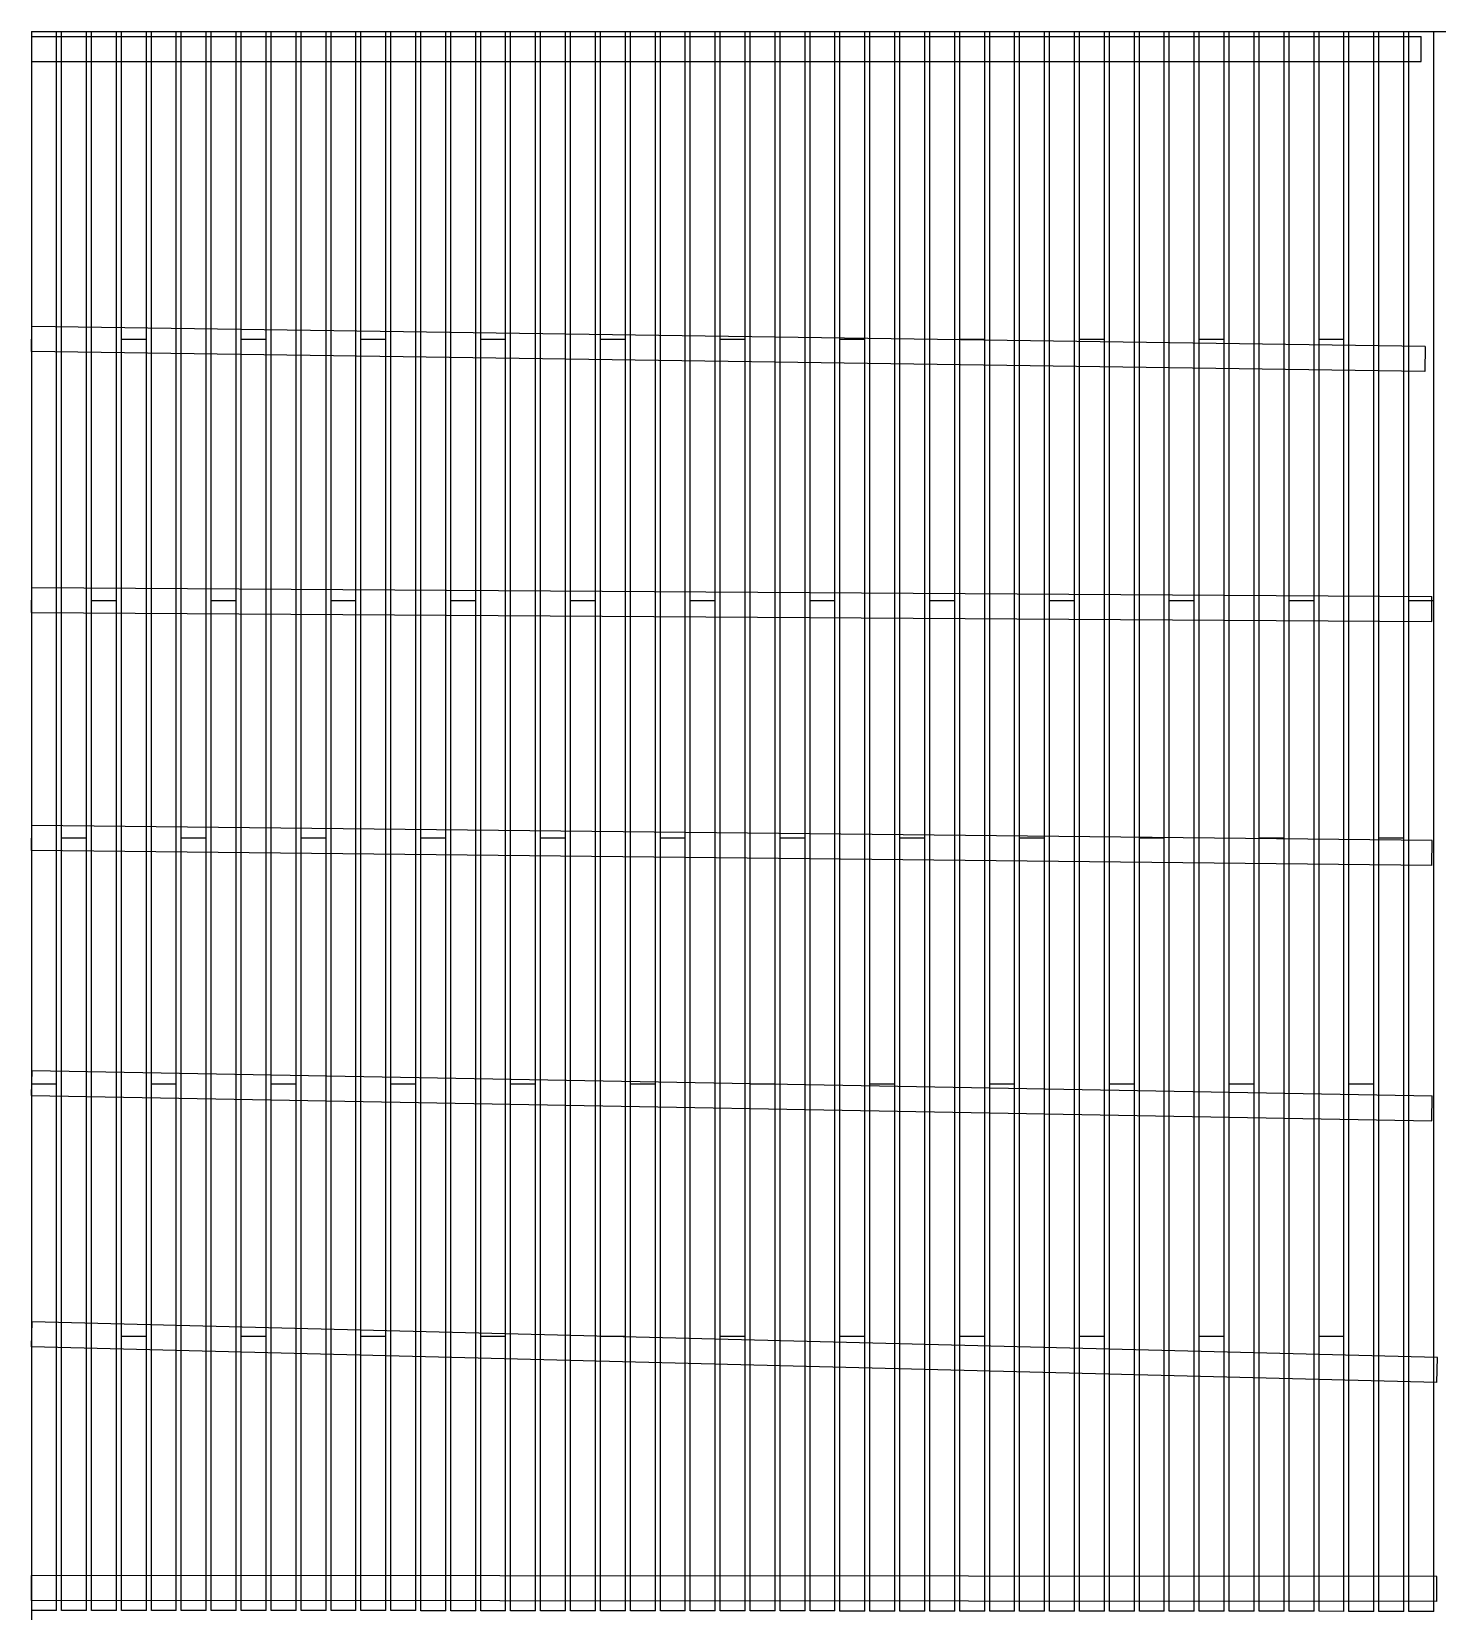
# Model space of a CAD drawing. Header units: millimetres. Extents: x 0 to 2817, y -3166 to 0.
import ezdxf

# ---------------------------------------------------------------- set-up
doc = ezdxf.new("R2010")
doc.units = ezdxf.units.MM
for name, color, linetype, lineweight, true_color in [('CalepinageLattes', 3, 'Continuous', 25, 0x00ff00), ('Lambourdes', 1, 'Continuous', 25, 0xff0000), ('Murs', 7, 'Continuous', 25, 0x000000)]:
    doc.layers.add(name, color=color, linetype=linetype, lineweight=lineweight, true_color=true_color)

msp = doc.modelspace()

# ---------------------------------------------------------------- linework, layer by layer
at = {"layer": 'CalepinageLattes'}
for p, q in [((50, -3164), (50, 0)), ((60, -3164), (60, 0)), ((110, -3164.1), (110, 0)), ((120, -3164.1), (120, 0)), ((170, -3164.1), (170, 0)), ((180, -3164.1), (180, 0)), ((230, -3164.2), (230, 0)), ((240, -3164.2), (240, 0)), ((290, -3164.2), (290, 0)), ((300, -3164.2), (300, 0)), ((350, -3164.2), (350, 0)), ((360, -3164.3), (360, 0)), ((410, -3164.3), (410, 0)), ((420, -3164.3), (420, 0)), ((470, -3164.3), (470, 0)), ((480, -3164.3), (480, 0)), ((530, -3164.4), (530, 0)), ((540, -3164.4), (540, 0)), ((590, -3164.4), (590, 0)), ((600, -3164.4), (600, 0)), ((650, -3164.5), (650, 0)), ((660, -3164.5), (660, 0)), ((710, -3164.5), (710, 0)), ((720, -3164.5), (720, 0)), ((770, -3164.5), (770, 0)), ((780, -3164.6), (780, 0)), ((830, -3164.6), (830, 0)), ((840, -3164.6), (840, 0)), ((890, -3164.6), (890, 0)), ((900, -3164.6), (900, 0)), ((950, -3164.7), (950, 0)), ((960, -3164.7), (960, 0)), ((1010, -3164.7), (1010, 0)), ((1020, -3164.7), (1020, 0)), ((1070, -3164.8), (1070, 0)), ((1080, -3164.8), (1080, 0)), ((1130, -3164.8), (1130, 0)), ((1140, -3164.8), (1140, 0)), ((1190, -3164.8), (1190, 0)), ((1200, -3164.9), (1200, 0)), ((1250, -3164.9), (1250, 0)), ((1260, -3164.9), (1260, 0)), ((1310, -3164.9), (1310, 0)), ((1320, -3164.9), (1320, 0)), ((1370, -3165), (1370, 0)), ((1380, -3165), (1380, 0)), ((1430, -3165), (1430, 0)), ((1440, -3165), (1440, 0)), ((1490, -3165.1), (1490, 0)), ((1500, -3165.1), (1500, 0)), ((1550, -3165.1), (1550, 0)), ((1560, -3165.1), (1560, 0)), ((1610, -3165.1), (1610, 0)), ((1620, -3165.2), (1620, 0)), ((1670, -3165.2), (1670, 0)), ((1680, -3165.2), (1680, 0)), ((1730, -3165.2), (1730, 0)), ((1740, -3165.2), (1740, 0)), ((1790, -3165.3), (1790, 0)), ((1800, -3165.3), (1800, 0)), ((1850, -3165.3), (1850, 0)), ((1860, -3165.3), (1860, 0)), ((1910, -3165.4), (1910, 0)), ((1920, -3165.4), (1920, 0)), ((1970, -3165.4), (1970, 0)), ((1980, -3165.4), (1980, 0)), ((2030, -3165.4), (2030, 0)), ((2040, -3165.4), (2040, 0)), ((2090, -3165.5), (2090, 0)), ((2100, -3165.5), (2100, 0)), ((2150, -3165.5), (2150, 0)), ((2160, -3165.5), (2160, 0)), ((2210, -3165.6), (2210, 0)), ((2220, -3165.6), (2220, 0)), ((2270, -3165.6), (2270, 0)), ((2280, -3165.6), (2280, 0)), ((2330, -3165.7), (2330, 0)), ((2340, -3165.7), (2340, 0)), ((2390, -3165.7), (2390, 0)), ((2400, -3165.7), (2400, 0)), ((2450, -3165.7), (2450, 0)), ((2460, -3165.7), (2460, 0)), ((2510, -3165.8), (2510, 0)), ((2520, -3165.8), (2520, 0)), ((2570, -3165.8), (2570, 0)), ((2580, -3165.8), (2580, 0)), ((2630, -3165.9), (2630, 0)), ((2640, -3165.9), (2640, 0)), ((2690, -3165.9), (2690, 0)), ((2700, -3165.9), (2700, 0)), ((2750, -3166), (2750, 0)), ((2760, -3166), (2760, 0)), ((2810, -3166), (2810, 0)), ((179.7, -616.2), (229.7, -616.2)), ((419.7, -616.2), (469.7, -616.2)), ((659.7, -616.2), (709.7, -616.2)), ((899.7, -616.2), (949.7, -616.2)), ((1139.7, -616.2), (1189.7, -616.2)), ((1379.7, -616.2), (1429.7, -616.2)), ((1619.7, -616.2), (1669.7, -616.2)), ((1859.7, -616.2), (1909.7, -616.2)), ((2099.7, -616.2), (2149.7, -616.2)), ((2339.7, -616.2), (2389.7, -616.2)), ((2579.7, -616.2), (2629.7, -616.2)), ((119.7, -1140), (169.7, -1140)), ((359.7, -1140), (409.7, -1140)), ((599.7, -1140), (649.7, -1140)), ((839.7, -1140), (889.7, -1140)), ((1079.7, -1140), (1129.7, -1140)), ((1319.7, -1140), (1369.7, -1140)), ((1559.7, -1140), (1609.7, -1140)), ((1799.7, -1140), (1849.7, -1140)), ((2039.7, -1140), (2089.7, -1140)), ((2279.7, -1140), (2329.7, -1140)), ((2519.7, -1140), (2569.7, -1140)), ((2759.7, -1140), (2809.7, -1140)), ((60, -1616), (109.7, -1616)), ((300, -1616), (349.7, -1616)), ((540, -1616), (589.7, -1616)), ((780, -1616), (829.7, -1616)), ((1020, -1616), (1069.7, -1616)), ((1260, -1616), (1309.7, -1616)), ((1500, -1616), (1549.7, -1616)), ((1740, -1616), (1789.7, -1616)), ((1980, -1616), (2029.7, -1616)), ((2220, -1616), (2269.7, -1616)), ((2460, -1616), (2509.7, -1616)), ((2700, -1616), (2749.7, -1616)), ((50, -2109.2), (0, -2109.2)), ((289.7, -2109.2), (239.7, -2109.2)), ((529.7, -2109.2), (479.7, -2109.2)), ((769.7, -2109.2), (719.7, -2109.2)), ((1009.7, -2109.2), (959.7, -2109.2)), ((1249.7, -2109.2), (1199.7, -2109.2)), ((1489.7, -2109.2), (1439.7, -2109.2)), ((1729.7, -2109.2), (1679.7, -2109.2)), ((1969.7, -2109.2), (1919.7, -2109.2)), ((2209.7, -2109.2), (2159.7, -2109.2)), ((2450, -2109.2), (2400, -2109.2)), ((2690, -2109.2), (2640, -2109.2)), ((179.7, -2614.1), (229.7, -2614.1)), ((419.7, -2614.1), (469.7, -2614.1)), ((659.7, -2614.1), (709.7, -2614.1)), ((899.7, -2614.1), (949.7, -2614.1)), ((1139.7, -2614.1), (1189.7, -2614.1)), ((1379.7, -2614.1), (1429.7, -2614.1)), ((1619.7, -2614.1), (1669.7, -2614.1)), ((1859.7, -2614.1), (1909.7, -2614.1)), ((2099.7, -2614.1), (2149.7, -2614.1)), ((2339.7, -2614.1), (2389.7, -2614.1)), ((2579.7, -2614.1), (2629.7, -2614.1)), ((50, -3164), (0, -3164)), ((110, -3164.1), (60, -3164)), ((170, -3164.1), (120, -3164.1)), ((230, -3164.2), (180, -3164.1)), ((290, -3164.2), (240, -3164.2)), ((350, -3164.2), (300, -3164.2)), ((410, -3164.3), (360, -3164.3)), ((470, -3164.3), (420, -3164.3)), ((530, -3164.4), (480, -3164.3)), ((590, -3164.4), (540, -3164.4)), ((650, -3164.5), (600, -3164.4)), ((710, -3164.5), (660, -3164.5)), ((770, -3164.5), (720, -3164.5)), ((830, -3164.6), (780, -3164.6)), ((890, -3164.6), (840, -3164.6)), ((950, -3164.7), (900, -3164.6)), ((1010, -3164.7), (960, -3164.7)), ((1070, -3164.8), (1020, -3164.7)), ((1130, -3164.8), (1080, -3164.8)), ((1190, -3164.8), (1140, -3164.8)), ((1250, -3164.9), (1200, -3164.9)), ((1310, -3164.9), (1260, -3164.9)), ((1370, -3165), (1320, -3164.9)), ((1430, -3165), (1380, -3165)), ((1490, -3165.1), (1440, -3165)), ((1550, -3165.1), (1500, -3165.1)), ((1610, -3165.1), (1560, -3165.1)), ((1670, -3165.2), (1620, -3165.2)), ((1730, -3165.2), (1680, -3165.2)), ((1790, -3165.3), (1740, -3165.2)), ((1850, -3165.3), (1800, -3165.3)), ((1910, -3165.4), (1860, -3165.3)), ((1970, -3165.4), (1920, -3165.4)), ((2030, -3165.4), (1980, -3165.4)), ((2090, -3165.5), (2040, -3165.4)), ((2150, -3165.5), (2100, -3165.5)), ((2210, -3165.6), (2160, -3165.5)), ((2270, -3165.6), (2220, -3165.6)), ((2330, -3165.7), (2280, -3165.6)), ((2390, -3165.7), (2340, -3165.7)), ((2450, -3165.7), (2400, -3165.7)), ((2510, -3165.8), (2460, -3165.7)), ((2570, -3165.8), (2520, -3165.8)), ((2630, -3165.9), (2580, -3165.8)), ((2690, -3165.9), (2640, -3165.9)), ((2750, -3166), (2700, -3165.9)), ((2810, -3166), (2760, -3166))]:
    msp.add_line(p, q, dxfattribs=at)
at = {"layer": 'Lambourdes'}
for p, q in [((0, -10), (2784.6, -10)), ((2784.6, -60), (2784.6, -10)), ((0, -60), (2784.6, -60)), ((0, -641), (0.7, -591)), ((2792.7, -631), (0.7, -591)), ((2792.7, -631), (2792, -681)), ((2792, -681), (0, -641)), ((0, -1164), (0.3, -1114)), ((0.3, -1114), (2806.3, -1132)), ((2806, -1182), (2806.3, -1132)), ((0, -1164), (2806, -1182)), ((0, -1641), (0.5, -1591)), ((2806.5, -1621), (0.5, -1591)), ((2806, -1671), (0, -1641)), ((2806, -1671), (2806.5, -1621)), ((0, -2132), (0.9, -2082)), ((0.9, -2082), (2806.9, -2133)), ((0, -2132), (2806, -2183)), ((2806, -2183), (2806.9, -2133)), ((0, -2636), (1.3, -2586)), ((2817.3, -2657), (1.3, -2586)), ((2816, -2707), (0, -2636)), ((2816, -2707), (2817.3, -2657)), ((2816, -3096), (0, -3094)), ((0, -3144), (0, -3094)), ((2816, -3146), (2816, -3096)), ((2816, -3146), (0, -3144))]:
    msp.add_line(p, q, dxfattribs=at)
at = {"layer": 'Murs'}
for direction in [(0, -1), (1, 0)]:
    msp.add_ray((0, 0), direction, dxfattribs=at)

doc.saveas('drawing.dxf')
